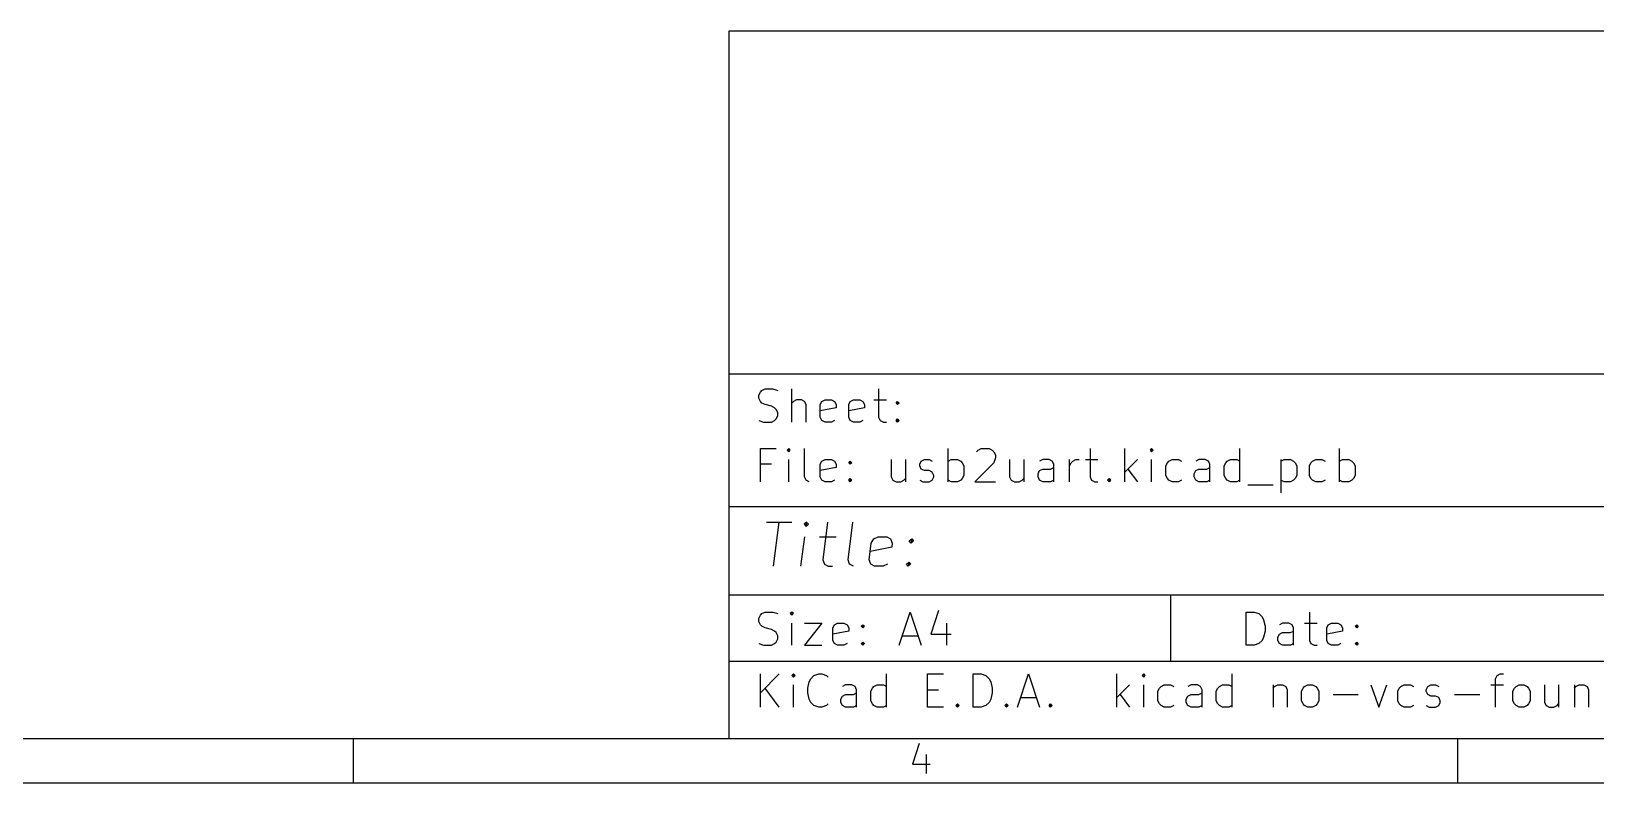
# Model space of a CAD drawing. Extents: x 10 to 287, y -200 to -10.
# Drawn here: x 145.4 to 216.3, y -200 to -166 of the extents above; entities that cross this region are included whole.
import ezdxf

# ---------------------------------------------------------------- set-up
doc = ezdxf.new("R2010")
doc.units = 0
doc.header["$MEASUREMENT"] = 0
doc.layers.add('BLACK', color=7, linetype='CONTINUOUS')

msp = doc.modelspace()

# ---------------------------------------------------------------- linework, layer by layer
at = {"layer": 'Black'}
for p, q in [((177.002, -166.007), (177.002, -198.007)), ((285.002, -166.007), (177.002, -166.007)), ((177.002, -181.507), (285.002, -181.507)), ((178.363, -182.471), (178.434, -182.329)), ((178.363, -182.614), (178.363, -182.471)), ((178.434, -182.757), (178.363, -182.614)), ((178.434, -182.329), (178.506, -182.257)), ((178.506, -182.257), (178.649, -182.186)), ((178.649, -182.186), (179.006, -182.186)), ((179.006, -182.186), (179.22, -182.257)), ((179.863, -183.686), (179.863, -182.186)), ((180.077, -182.686), (179.934, -182.757)), ((180.291, -182.686), (180.077, -182.686)), ((180.434, -182.757), (180.291, -182.686)), ((181.22, -182.757), (181.363, -182.686)), ((181.363, -182.686), (181.649, -182.686)), ((181.649, -182.686), (181.791, -182.757)), ((182.506, -182.757), (182.649, -182.686)), ((182.649, -182.686), (182.934, -182.686)), ((182.934, -182.686), (183.077, -182.757)), ((183.577, -182.686), (184.149, -182.686)), ((183.791, -182.186), (183.791, -183.471)), ((178.506, -182.829), (178.434, -182.757)), ((178.649, -182.9), (178.506, -182.829)), ((178.934, -182.971), (178.649, -182.9)), ((179.077, -183.043), (178.934, -182.971)), ((179.149, -183.114), (179.077, -183.043)), ((179.22, -183.257), (179.149, -183.114)), ((179.149, -183.543), (179.22, -183.4)), ((179.22, -183.4), (179.22, -183.257)), ((179.934, -182.757), (179.863, -182.829)), ((180.506, -182.9), (180.434, -182.757)), ((180.506, -183.686), (180.506, -182.9)), ((181.149, -182.9), (181.22, -182.757)), ((181.149, -183.471), (181.149, -182.9)), ((181.863, -183.043), (181.149, -183.186)), ((181.791, -182.757), (181.863, -182.9)), ((181.863, -182.9), (181.863, -183.043)), ((182.434, -182.9), (182.506, -182.757)), ((182.434, -183.471), (182.434, -182.9)), ((183.149, -183.043), (182.434, -183.186)), ((183.077, -182.757), (183.149, -182.9)), ((183.149, -182.9), (183.149, -183.043)), ((184.577, -182.829), (184.649, -182.757)), ((184.649, -182.9), (184.577, -182.829)), ((184.649, -182.757), (184.72, -182.829)), ((184.649, -182.757), (184.649, -182.9)), ((184.72, -182.829), (184.649, -182.9)), ((178.363, -183.614), (178.577, -183.686)), ((178.577, -183.686), (178.934, -183.686)), ((178.934, -183.686), (179.077, -183.614)), ((179.077, -183.614), (179.149, -183.543)), ((181.22, -183.614), (181.149, -183.471)), ((181.363, -183.686), (181.22, -183.614)), ((181.649, -183.686), (181.363, -183.686)), ((181.791, -183.614), (181.649, -183.686)), ((182.506, -183.614), (182.434, -183.471)), ((182.649, -183.686), (182.506, -183.614)), ((182.934, -183.686), (182.649, -183.686)), ((183.077, -183.614), (182.934, -183.686)), ((183.791, -183.471), (183.863, -183.614)), ((183.863, -183.614), (184.006, -183.686)), ((184.006, -183.686), (184.149, -183.686)), ((184.577, -183.614), (184.649, -183.543)), ((184.649, -183.686), (184.577, -183.614)), ((184.649, -183.543), (184.72, -183.614)), ((184.649, -183.543), (184.649, -183.686)), ((184.72, -183.614), (184.649, -183.686)), ((178.434, -186.386), (178.434, -184.886)), ((178.434, -184.886), (179.149, -184.886)), ((179.72, -184.886), (179.649, -184.957)), ((179.649, -184.957), (179.72, -185.029)), ((179.791, -184.957), (179.72, -184.886)), ((179.72, -184.886), (179.72, -185.029)), ((179.72, -185.029), (179.791, -184.957)), ((179.72, -186.386), (179.72, -185.386)), ((180.434, -186.171), (180.434, -184.886)), ((181.149, -185.6), (181.22, -185.457)), ((181.22, -185.457), (181.363, -185.386)), ((181.363, -185.386), (181.649, -185.386)), ((181.649, -185.386), (181.791, -185.457)), ((181.791, -185.457), (181.863, -185.6)), ((182.434, -185.529), (182.506, -185.457)), ((182.506, -185.6), (182.434, -185.529)), ((182.506, -185.457), (182.577, -185.529)), ((182.506, -185.457), (182.506, -185.6)), ((182.577, -185.529), (182.506, -185.6)), ((184.363, -185.386), (184.363, -186.171)), ((185.006, -185.386), (185.006, -186.386)), ((185.649, -185.6), (185.72, -185.457)), ((185.72, -185.457), (185.863, -185.386)), ((185.863, -185.386), (186.077, -185.386)), ((186.077, -185.386), (186.22, -185.457)), ((186.934, -186.386), (186.934, -184.886)), ((186.934, -185.457), (187.077, -185.386)), ((187.077, -185.386), (187.363, -185.386)), ((187.363, -185.386), (187.506, -185.457)), ((187.506, -185.457), (187.577, -185.529)), ((187.577, -185.529), (187.649, -185.671)), ((189.006, -185.529), (188.149, -186.386)), ((188.22, -185.029), (188.291, -184.957)), ((188.291, -184.957), (188.434, -184.886)), ((188.434, -184.886), (188.791, -184.886)), ((188.791, -184.886), (188.934, -184.957)), ((188.934, -184.957), (189.006, -185.029)), ((189.006, -185.029), (189.077, -185.171)), ((189.077, -185.314), (189.006, -185.529)), ((189.077, -185.171), (189.077, -185.314)), ((189.72, -185.386), (189.72, -186.171)), ((190.363, -185.386), (190.363, -186.386)), ((191.22, -185.386), (191.077, -185.457)), ((191.506, -185.386), (191.22, -185.386)), ((191.649, -185.457), (191.506, -185.386)), ((191.72, -185.6), (191.649, -185.457)), ((192.434, -186.386), (192.434, -185.386)), ((192.434, -185.671), (192.506, -185.529)), ((192.506, -185.529), (192.577, -185.457)), ((192.577, -185.457), (192.72, -185.386)), ((192.72, -185.386), (192.863, -185.386)), ((193.149, -185.386), (193.72, -185.386)), ((193.363, -184.886), (193.363, -186.171)), ((194.934, -186.386), (194.934, -184.886)), ((195.506, -185.386), (194.934, -185.957)), ((196.149, -184.886), (196.077, -184.957)), ((196.077, -184.957), (196.149, -185.029)), ((196.22, -184.957), (196.149, -184.886)), ((196.149, -184.886), (196.149, -185.029)), ((196.149, -185.029), (196.22, -184.957)), ((196.149, -186.386), (196.149, -185.386)), ((196.791, -185.671), (196.863, -185.529)), ((196.863, -185.529), (196.934, -185.457)), ((196.934, -185.457), (197.077, -185.386)), ((197.077, -185.386), (197.363, -185.386)), ((197.363, -185.386), (197.506, -185.457)), ((198.291, -185.386), (198.149, -185.457)), ((198.577, -185.386), (198.291, -185.386)), ((198.72, -185.457), (198.577, -185.386)), ((198.791, -185.6), (198.72, -185.457)), ((199.434, -185.671), (199.506, -185.529)), ((199.506, -185.529), (199.577, -185.457)), ((199.577, -185.457), (199.72, -185.386)), ((199.72, -185.386), (200.006, -185.386)), ((200.006, -185.386), (200.149, -185.457)), ((200.149, -186.386), (200.149, -184.886)), ((202.006, -185.386), (202.006, -186.886)), ((202.006, -185.457), (202.149, -185.386)), ((202.149, -185.386), (202.434, -185.386)), ((202.434, -185.386), (202.577, -185.457)), ((202.577, -185.457), (202.649, -185.529)), ((202.649, -185.529), (202.72, -185.671)), ((203.291, -185.671), (203.363, -185.529)), ((203.363, -185.529), (203.434, -185.457)), ((203.434, -185.457), (203.577, -185.386)), ((203.577, -185.386), (203.863, -185.386)), ((203.863, -185.386), (204.006, -185.457)), ((204.649, -186.386), (204.649, -184.886)), ((204.649, -185.457), (204.791, -185.386)), ((204.791, -185.386), (205.077, -185.386)), ((205.077, -185.386), (205.22, -185.457)), ((205.22, -185.457), (205.291, -185.529)), ((205.291, -185.529), (205.363, -185.671)), ((178.934, -185.6), (178.434, -185.6)), ((180.506, -186.314), (180.434, -186.171)), ((181.149, -186.171), (181.149, -185.6)), ((181.863, -185.743), (181.149, -185.886)), ((181.22, -186.314), (181.149, -186.171)), ((181.863, -185.6), (181.863, -185.743)), ((182.434, -186.314), (182.506, -186.243)), ((182.506, -186.243), (182.577, -186.314)), ((182.506, -186.243), (182.506, -186.386)), ((184.363, -186.171), (184.434, -186.314)), ((184.934, -186.314), (185.006, -186.243)), ((185.649, -185.671), (185.649, -185.6)), ((185.72, -185.814), (185.649, -185.671)), ((185.863, -185.886), (185.72, -185.814)), ((186.077, -185.886), (185.863, -185.886)), ((186.22, -185.957), (186.077, -185.886)), ((186.291, -186.1), (186.22, -185.957)), ((186.22, -186.314), (186.291, -186.171)), ((186.291, -186.171), (186.291, -186.1)), ((187.577, -186.243), (187.506, -186.314)), ((187.649, -186.1), (187.577, -186.243)), ((187.649, -185.671), (187.649, -186.1)), ((189.72, -186.171), (189.791, -186.314)), ((190.291, -186.314), (190.363, -186.243)), ((191.006, -186.029), (191.077, -185.886)), ((191.006, -186.171), (191.006, -186.029)), ((191.077, -186.314), (191.006, -186.171)), ((191.077, -185.886), (191.22, -185.814)), ((191.22, -185.814), (191.577, -185.814)), ((191.577, -185.814), (191.72, -185.743)), ((191.72, -186.386), (191.72, -185.6)), ((193.363, -186.171), (193.434, -186.314)), ((194.149, -186.314), (194.22, -186.243)), ((194.22, -186.243), (194.291, -186.314)), ((194.22, -186.243), (194.22, -186.386)), ((195.077, -185.814), (195.506, -186.386)), ((196.791, -186.1), (196.791, -185.671)), ((196.863, -186.243), (196.791, -186.1)), ((196.934, -186.314), (196.863, -186.243)), ((198.077, -186.029), (198.149, -185.886)), ((198.077, -186.171), (198.077, -186.029)), ((198.149, -186.314), (198.077, -186.171)), ((198.149, -185.886), (198.291, -185.814)), ((198.291, -185.814), (198.649, -185.814)), ((198.649, -185.814), (198.791, -185.743)), ((198.791, -186.386), (198.791, -185.6)), ((199.434, -186.1), (199.434, -185.671)), ((199.506, -186.243), (199.434, -186.1)), ((199.577, -186.314), (199.506, -186.243)), ((202.649, -186.243), (202.577, -186.314)), ((202.72, -186.1), (202.649, -186.243)), ((202.72, -185.671), (202.72, -186.1)), ((203.291, -186.1), (203.291, -185.671)), ((203.363, -186.243), (203.291, -186.1)), ((203.434, -186.314), (203.363, -186.243)), ((205.291, -186.243), (205.22, -186.314)), ((205.363, -186.1), (205.291, -186.243)), ((205.363, -185.671), (205.363, -186.1)), ((180.649, -186.386), (180.506, -186.314)), ((181.363, -186.386), (181.22, -186.314)), ((181.649, -186.386), (181.363, -186.386)), ((181.791, -186.314), (181.649, -186.386)), ((182.506, -186.386), (182.434, -186.314)), ((182.577, -186.314), (182.506, -186.386)), ((184.434, -186.314), (184.577, -186.386)), ((184.577, -186.386), (184.791, -186.386)), ((184.791, -186.386), (184.934, -186.314)), ((185.649, -186.314), (185.791, -186.386)), ((185.791, -186.386), (186.077, -186.386)), ((186.077, -186.386), (186.22, -186.314)), ((187.077, -186.386), (186.934, -186.314)), ((187.363, -186.386), (187.077, -186.386)), ((187.506, -186.314), (187.363, -186.386)), ((188.149, -186.386), (189.077, -186.386)), ((189.791, -186.314), (189.934, -186.386)), ((189.934, -186.386), (190.149, -186.386)), ((190.149, -186.386), (190.291, -186.314)), ((191.22, -186.386), (191.077, -186.314)), ((191.577, -186.386), (191.22, -186.386)), ((191.72, -186.314), (191.577, -186.386)), ((193.434, -186.314), (193.577, -186.386)), ((193.577, -186.386), (193.72, -186.386)), ((194.22, -186.386), (194.149, -186.314)), ((194.291, -186.314), (194.22, -186.386)), ((197.077, -186.386), (196.934, -186.314)), ((197.363, -186.386), (197.077, -186.386)), ((197.506, -186.314), (197.363, -186.386)), ((198.291, -186.386), (198.149, -186.314)), ((198.649, -186.386), (198.291, -186.386)), ((198.791, -186.314), (198.649, -186.386)), ((199.72, -186.386), (199.577, -186.314)), ((200.006, -186.386), (199.72, -186.386)), ((200.149, -186.314), (200.006, -186.386)), ((200.506, -186.529), (201.649, -186.529)), ((202.149, -186.386), (202.006, -186.314)), ((202.434, -186.386), (202.149, -186.386)), ((202.577, -186.314), (202.434, -186.386)), ((203.577, -186.386), (203.434, -186.314)), ((203.863, -186.386), (203.577, -186.386)), ((204.006, -186.314), (203.863, -186.386)), ((204.791, -186.386), (204.649, -186.314)), ((205.077, -186.386), (204.791, -186.386)), ((205.22, -186.314), (205.077, -186.386)), ((177.002, -187.507), (285.002, -187.507)), ((178.715, -188.212), (179.857, -188.212)), ((179.036, -190.212), (179.286, -188.212)), ((180.524, -188.212), (180.417, -188.307)), ((180.417, -188.307), (180.5, -188.402)), ((180.524, -188.212), (180.5, -188.402)), ((180.5, -188.402), (180.607, -188.307)), ((180.607, -188.307), (180.524, -188.212)), ((181.476, -188.212), (181.262, -189.926)), ((182.405, -189.926), (182.619, -188.212)), ((180.274, -190.212), (180.441, -188.879)), ((181.107, -188.879), (181.869, -188.879)), ((183.453, -189.164), (183.572, -188.974)), ((183.572, -188.974), (183.774, -188.879)), ((183.774, -188.879), (184.155, -188.879)), ((184.155, -188.879), (184.334, -188.974)), ((184.334, -188.974), (184.405, -189.164)), ((185.179, -189.069), (185.286, -188.974)), ((185.262, -189.164), (185.179, -189.069)), ((185.286, -188.974), (185.262, -189.164)), ((185.369, -189.069), (185.262, -189.164)), ((185.286, -188.974), (185.369, -189.069)), ((183.357, -189.926), (183.453, -189.164)), ((184.381, -189.355), (183.405, -189.545)), ((184.405, -189.164), (184.381, -189.355)), ((181.262, -189.926), (181.334, -190.117)), ((181.334, -190.117), (181.512, -190.212)), ((181.512, -190.212), (181.703, -190.212)), ((182.476, -190.117), (182.405, -189.926)), ((182.655, -190.212), (182.476, -190.117)), ((183.429, -190.117), (183.357, -189.926)), ((183.607, -190.212), (183.429, -190.117)), ((183.988, -190.212), (183.607, -190.212)), ((184.191, -190.117), (183.988, -190.212)), ((185.048, -190.117), (185.155, -190.021)), ((185.131, -190.212), (185.048, -190.117)), ((185.155, -190.021), (185.131, -190.212)), ((185.238, -190.117), (185.131, -190.212)), ((185.155, -190.021), (185.238, -190.117)), ((177.002, -191.507), (285.002, -191.507)), ((197.002, -191.507), (197.002, -194.507)), ((178.363, -192.571), (178.434, -192.429)), ((178.363, -192.714), (178.363, -192.571)), ((178.434, -192.429), (178.506, -192.357)), ((178.506, -192.357), (178.649, -192.286)), ((178.649, -192.286), (179.006, -192.286)), ((179.006, -192.286), (179.22, -192.357)), ((179.863, -192.286), (179.791, -192.357)), ((179.791, -192.357), (179.863, -192.429)), ((179.934, -192.357), (179.863, -192.286)), ((179.863, -192.286), (179.863, -192.429)), ((179.863, -192.429), (179.934, -192.357)), ((184.72, -193.786), (185.22, -192.286)), ((185.22, -192.286), (185.72, -193.786)), ((186.506, -192.214), (186.149, -193.286)), ((200.434, -193.786), (200.434, -192.286)), ((200.434, -192.286), (200.791, -192.286)), ((200.791, -192.286), (201.006, -192.357)), ((201.006, -192.357), (201.149, -192.5)), ((201.149, -192.5), (201.22, -192.643)), ((201.22, -192.643), (201.291, -192.929)), ((203.291, -192.286), (203.291, -193.571)), ((178.434, -192.857), (178.363, -192.714)), ((178.506, -192.929), (178.434, -192.857)), ((178.649, -193), (178.506, -192.929)), ((178.934, -193.071), (178.649, -193)), ((179.077, -193.143), (178.934, -193.071)), ((179.149, -193.214), (179.077, -193.143)), ((179.22, -193.357), (179.149, -193.214)), ((179.22, -193.5), (179.22, -193.357)), ((179.863, -193.786), (179.863, -192.786)), ((180.434, -192.786), (181.22, -192.786)), ((181.22, -192.786), (180.434, -193.786)), ((181.72, -193), (181.791, -192.857)), ((181.72, -193.571), (181.72, -193)), ((182.434, -193.143), (181.72, -193.286)), ((181.791, -192.857), (181.934, -192.786)), ((181.934, -192.786), (182.22, -192.786)), ((182.22, -192.786), (182.363, -192.857)), ((182.363, -192.857), (182.434, -193)), ((182.434, -193), (182.434, -193.143)), ((183.006, -192.929), (183.077, -192.857)), ((183.077, -193), (183.006, -192.929)), ((183.077, -192.857), (183.149, -192.929)), ((183.077, -192.857), (183.077, -193)), ((183.149, -192.929), (183.077, -193)), ((184.863, -193.357), (185.577, -193.357)), ((186.149, -193.286), (187.077, -193.286)), ((186.863, -192.786), (186.863, -193.786)), ((201.291, -193.143), (201.22, -193.429)), ((201.291, -192.929), (201.291, -193.143)), ((201.863, -193.429), (201.934, -193.286)), ((202.077, -192.786), (201.934, -192.857)), ((201.934, -193.286), (202.077, -193.214)), ((202.363, -192.786), (202.077, -192.786)), ((202.077, -193.214), (202.434, -193.214)), ((202.506, -192.857), (202.363, -192.786)), ((202.434, -193.214), (202.577, -193.143)), ((202.577, -193), (202.506, -192.857)), ((202.577, -193.786), (202.577, -193)), ((203.077, -192.786), (203.649, -192.786)), ((204.077, -193), (204.149, -192.857)), ((204.077, -193.571), (204.077, -193)), ((204.791, -193.143), (204.077, -193.286)), ((204.149, -192.857), (204.291, -192.786)), ((204.291, -192.786), (204.577, -192.786)), ((204.577, -192.786), (204.72, -192.857)), ((204.72, -192.857), (204.791, -193)), ((204.791, -193), (204.791, -193.143)), ((205.363, -192.929), (205.434, -192.857)), ((205.434, -193), (205.363, -192.929)), ((205.434, -192.857), (205.506, -192.929)), ((205.434, -192.857), (205.434, -193)), ((205.506, -192.929), (205.434, -193)), ((178.363, -193.714), (178.577, -193.786)), ((178.577, -193.786), (178.934, -193.786)), ((178.934, -193.786), (179.077, -193.714)), ((179.077, -193.714), (179.149, -193.643)), ((179.149, -193.643), (179.22, -193.5)), ((180.434, -193.786), (181.22, -193.786)), ((181.791, -193.714), (181.72, -193.571)), ((181.934, -193.786), (181.791, -193.714)), ((182.22, -193.786), (181.934, -193.786)), ((182.363, -193.714), (182.22, -193.786)), ((183.006, -193.714), (183.077, -193.643)), ((183.077, -193.786), (183.006, -193.714)), ((183.077, -193.643), (183.149, -193.714)), ((183.077, -193.643), (183.077, -193.786)), ((183.149, -193.714), (183.077, -193.786)), ((200.791, -193.786), (200.434, -193.786)), ((201.006, -193.714), (200.791, -193.786)), ((201.149, -193.571), (201.006, -193.714)), ((201.22, -193.429), (201.149, -193.571)), ((201.863, -193.571), (201.863, -193.429)), ((201.934, -193.714), (201.863, -193.571)), ((202.077, -193.786), (201.934, -193.714)), ((202.434, -193.786), (202.077, -193.786)), ((202.577, -193.714), (202.434, -193.786)), ((203.291, -193.571), (203.363, -193.714)), ((203.363, -193.714), (203.506, -193.786)), ((203.506, -193.786), (203.649, -193.786)), ((204.149, -193.714), (204.077, -193.571)), ((204.291, -193.786), (204.149, -193.714)), ((204.577, -193.786), (204.291, -193.786)), ((204.72, -193.714), (204.577, -193.786)), ((205.363, -193.714), (205.434, -193.643)), ((205.434, -193.786), (205.363, -193.714)), ((205.434, -193.643), (205.506, -193.714)), ((205.434, -193.643), (205.434, -193.786)), ((205.506, -193.714), (205.434, -193.786)), ((177.002, -194.507), (285.002, -194.507)), ((178.434, -196.586), (178.434, -195.086)), ((179.291, -195.086), (178.434, -195.943)), ((179.934, -195.086), (179.863, -195.157)), ((179.863, -195.157), (179.934, -195.229)), ((180.006, -195.157), (179.934, -195.086)), ((179.934, -195.086), (179.934, -195.229)), ((179.934, -195.229), (180.006, -195.157)), ((180.577, -195.729), (180.649, -195.443)), ((180.649, -195.443), (180.72, -195.3)), ((180.72, -195.3), (180.863, -195.157)), ((180.863, -195.157), (181.077, -195.086)), ((181.077, -195.086), (181.22, -195.086)), ((181.22, -195.086), (181.434, -195.157)), ((181.434, -195.157), (181.506, -195.229)), ((184.149, -196.586), (184.149, -195.086)), ((186.006, -196.586), (186.006, -195.086)), ((186.006, -195.086), (186.72, -195.086)), ((188.077, -196.586), (188.077, -195.086)), ((188.077, -195.086), (188.434, -195.086)), ((188.434, -195.086), (188.649, -195.157)), ((188.649, -195.157), (188.791, -195.3)), ((188.791, -195.3), (188.863, -195.443)), ((188.863, -195.443), (188.934, -195.729)), ((190.077, -196.586), (190.577, -195.086)), ((190.577, -195.086), (191.077, -196.586)), ((194.577, -196.586), (194.577, -195.086)), ((195.791, -195.086), (195.72, -195.157)), ((195.72, -195.157), (195.791, -195.229)), ((195.863, -195.157), (195.791, -195.086)), ((195.791, -195.086), (195.791, -195.229)), ((195.791, -195.229), (195.863, -195.157)), ((199.791, -196.586), (199.791, -195.086)), ((211.72, -195.3), (211.791, -195.157)), ((211.72, -196.586), (211.72, -195.3)), ((211.791, -195.157), (211.934, -195.086)), ((211.934, -195.086), (212.077, -195.086)), ((179.291, -196.586), (178.649, -195.729)), ((179.934, -196.586), (179.934, -195.586)), ((180.577, -195.943), (180.577, -195.729)), ((180.649, -196.229), (180.577, -195.943)), ((182.077, -196.229), (182.149, -196.086)), ((182.291, -195.586), (182.149, -195.657)), ((182.149, -196.086), (182.291, -196.014)), ((182.577, -195.586), (182.291, -195.586)), ((182.291, -196.014), (182.649, -196.014)), ((182.72, -195.657), (182.577, -195.586)), ((182.649, -196.014), (182.791, -195.943)), ((182.791, -195.8), (182.72, -195.657)), ((182.791, -196.586), (182.791, -195.8)), ((183.434, -195.871), (183.506, -195.729)), ((183.434, -196.3), (183.434, -195.871)), ((183.506, -195.729), (183.577, -195.657)), ((183.577, -195.657), (183.72, -195.586)), ((183.72, -195.586), (184.006, -195.586)), ((184.006, -195.586), (184.149, -195.657)), ((186.006, -195.8), (186.506, -195.8)), ((188.934, -195.943), (188.863, -196.229)), ((188.934, -195.729), (188.934, -195.943)), ((190.22, -196.157), (190.934, -196.157)), ((195.149, -195.586), (194.577, -196.157)), ((194.72, -196.014), (195.149, -196.586)), ((195.791, -196.586), (195.791, -195.586)), ((196.434, -195.871), (196.506, -195.729)), ((196.434, -196.3), (196.434, -195.871)), ((196.506, -195.729), (196.577, -195.657)), ((196.577, -195.657), (196.72, -195.586)), ((196.72, -195.586), (197.006, -195.586)), ((197.006, -195.586), (197.149, -195.657)), ((197.72, -196.229), (197.791, -196.086)), ((197.934, -195.586), (197.791, -195.657)), ((197.791, -196.086), (197.934, -196.014)), ((198.22, -195.586), (197.934, -195.586)), ((197.934, -196.014), (198.291, -196.014)), ((198.363, -195.657), (198.22, -195.586)), ((198.291, -196.014), (198.434, -195.943)), ((198.434, -195.8), (198.363, -195.657)), ((198.434, -196.586), (198.434, -195.8)), ((199.077, -195.871), (199.149, -195.729)), ((199.077, -196.3), (199.077, -195.871)), ((199.149, -195.729), (199.22, -195.657)), ((199.22, -195.657), (199.363, -195.586)), ((199.363, -195.586), (199.649, -195.586)), ((199.649, -195.586), (199.791, -195.657)), ((201.649, -195.586), (201.649, -196.586)), ((201.649, -195.729), (201.72, -195.657)), ((201.72, -195.657), (201.863, -195.586)), ((201.863, -195.586), (202.077, -195.586)), ((202.077, -195.586), (202.22, -195.657)), ((202.22, -195.657), (202.291, -195.8)), ((202.291, -195.8), (202.291, -196.586)), ((202.934, -195.871), (203.006, -195.729)), ((202.934, -196.3), (202.934, -195.871)), ((203.006, -195.729), (203.077, -195.657)), ((203.077, -195.657), (203.22, -195.586)), ((203.22, -195.586), (203.434, -195.586)), ((203.434, -195.586), (203.577, -195.657)), ((203.577, -195.657), (203.649, -195.729)), ((203.649, -195.729), (203.72, -195.871)), ((203.72, -195.871), (203.72, -196.3)), ((204.363, -196.014), (205.506, -196.014)), ((206.077, -195.586), (206.434, -196.586)), ((206.434, -196.586), (206.791, -195.586)), ((207.291, -195.871), (207.363, -195.729)), ((207.291, -196.3), (207.291, -195.871)), ((207.363, -195.729), (207.434, -195.657)), ((207.434, -195.657), (207.577, -195.586)), ((207.577, -195.586), (207.863, -195.586)), ((207.863, -195.586), (208.006, -195.657)), ((208.577, -195.8), (208.649, -195.657)), ((208.577, -195.871), (208.577, -195.8)), ((208.649, -196.014), (208.577, -195.871)), ((208.649, -195.657), (208.791, -195.586)), ((208.791, -196.086), (208.649, -196.014)), ((208.791, -195.586), (209.006, -195.586)), ((209.006, -196.086), (208.791, -196.086)), ((209.006, -195.586), (209.149, -195.657)), ((209.149, -196.157), (209.006, -196.086)), ((209.22, -196.3), (209.149, -196.157)), ((209.863, -196.014), (211.006, -196.014)), ((211.506, -195.586), (212.077, -195.586)), ((212.506, -195.871), (212.577, -195.729)), ((212.506, -196.3), (212.506, -195.871)), ((212.577, -195.729), (212.649, -195.657)), ((212.649, -195.657), (212.791, -195.586)), ((212.791, -195.586), (213.006, -195.586)), ((213.006, -195.586), (213.149, -195.657)), ((213.149, -195.657), (213.22, -195.729)), ((213.22, -195.729), (213.291, -195.871)), ((213.291, -195.871), (213.291, -196.3)), ((213.934, -195.586), (213.934, -196.371)), ((214.577, -195.586), (214.577, -196.586)), ((215.291, -195.586), (215.291, -196.586)), ((215.291, -195.729), (215.363, -195.657)), ((215.363, -195.657), (215.506, -195.586)), ((215.506, -195.586), (215.72, -195.586)), ((215.72, -195.586), (215.863, -195.657)), ((215.863, -195.657), (215.934, -195.8)), ((215.934, -195.8), (215.934, -196.586)), ((180.72, -196.371), (180.649, -196.229)), ((180.863, -196.514), (180.72, -196.371)), ((181.077, -196.586), (180.863, -196.514)), ((181.22, -196.586), (181.077, -196.586)), ((181.434, -196.514), (181.22, -196.586)), ((181.506, -196.443), (181.434, -196.514)), ((182.077, -196.371), (182.077, -196.229)), ((182.149, -196.514), (182.077, -196.371)), ((182.291, -196.586), (182.149, -196.514)), ((182.649, -196.586), (182.291, -196.586)), ((182.791, -196.514), (182.649, -196.586)), ((183.506, -196.443), (183.434, -196.3)), ((183.577, -196.514), (183.506, -196.443)), ((183.72, -196.586), (183.577, -196.514)), ((184.006, -196.586), (183.72, -196.586)), ((184.149, -196.514), (184.006, -196.586)), ((186.72, -196.586), (186.006, -196.586)), ((187.291, -196.514), (187.363, -196.443)), ((187.363, -196.586), (187.291, -196.514)), ((187.363, -196.443), (187.434, -196.514)), ((187.363, -196.443), (187.363, -196.586)), ((187.434, -196.514), (187.363, -196.586)), ((188.434, -196.586), (188.077, -196.586)), ((188.649, -196.514), (188.434, -196.586)), ((188.791, -196.371), (188.649, -196.514)), ((188.863, -196.229), (188.791, -196.371)), ((189.506, -196.514), (189.577, -196.443)), ((189.577, -196.586), (189.506, -196.514)), ((189.577, -196.443), (189.649, -196.514)), ((189.577, -196.443), (189.577, -196.586)), ((189.649, -196.514), (189.577, -196.586)), ((191.506, -196.514), (191.577, -196.443)), ((191.577, -196.586), (191.506, -196.514)), ((191.577, -196.443), (191.649, -196.514)), ((191.577, -196.443), (191.577, -196.586)), ((191.649, -196.514), (191.577, -196.586)), ((196.506, -196.443), (196.434, -196.3)), ((196.577, -196.514), (196.506, -196.443)), ((196.72, -196.586), (196.577, -196.514)), ((197.006, -196.586), (196.72, -196.586)), ((197.149, -196.514), (197.006, -196.586)), ((197.72, -196.371), (197.72, -196.229)), ((197.791, -196.514), (197.72, -196.371)), ((197.934, -196.586), (197.791, -196.514)), ((198.291, -196.586), (197.934, -196.586)), ((198.434, -196.514), (198.291, -196.586)), ((199.149, -196.443), (199.077, -196.3)), ((199.22, -196.514), (199.149, -196.443)), ((199.363, -196.586), (199.22, -196.514)), ((199.649, -196.586), (199.363, -196.586)), ((199.791, -196.514), (199.649, -196.586)), ((203.006, -196.443), (202.934, -196.3)), ((203.077, -196.514), (203.006, -196.443)), ((203.22, -196.586), (203.077, -196.514)), ((203.434, -196.586), (203.22, -196.586)), ((203.577, -196.514), (203.434, -196.586)), ((203.649, -196.443), (203.577, -196.514)), ((203.72, -196.3), (203.649, -196.443)), ((207.363, -196.443), (207.291, -196.3)), ((207.434, -196.514), (207.363, -196.443)), ((207.577, -196.586), (207.434, -196.514)), ((207.863, -196.586), (207.577, -196.586)), ((208.006, -196.514), (207.863, -196.586)), ((208.577, -196.514), (208.72, -196.586)), ((208.72, -196.586), (209.006, -196.586)), ((209.006, -196.586), (209.149, -196.514)), ((209.149, -196.514), (209.22, -196.371)), ((209.22, -196.371), (209.22, -196.3)), ((212.577, -196.443), (212.506, -196.3)), ((212.649, -196.514), (212.577, -196.443)), ((212.791, -196.586), (212.649, -196.514)), ((213.006, -196.586), (212.791, -196.586)), ((213.149, -196.514), (213.006, -196.586)), ((213.22, -196.443), (213.149, -196.514)), ((213.291, -196.3), (213.22, -196.443)), ((213.934, -196.371), (214.006, -196.514)), ((214.006, -196.514), (214.149, -196.586)), ((214.149, -196.586), (214.363, -196.586)), ((214.363, -196.586), (214.506, -196.514)), ((214.506, -196.514), (214.577, -196.443)), ((12, -198.007), (285.002, -198.007)), ((160, -198.007), (160, -200.007)), ((177.002, -198.007), (285.002, -198.007)), ((185.632, -198.233), (185.323, -199.162)), ((210, -198.007), (210, -200.007)), ((185.942, -198.729), (185.942, -199.595)), ((185.323, -199.162), (186.127, -199.162)), ((10, -200.007), (287.002, -200.007))]:
    msp.add_line(p, q, dxfattribs=at)

doc.saveas('drawing.dxf')
